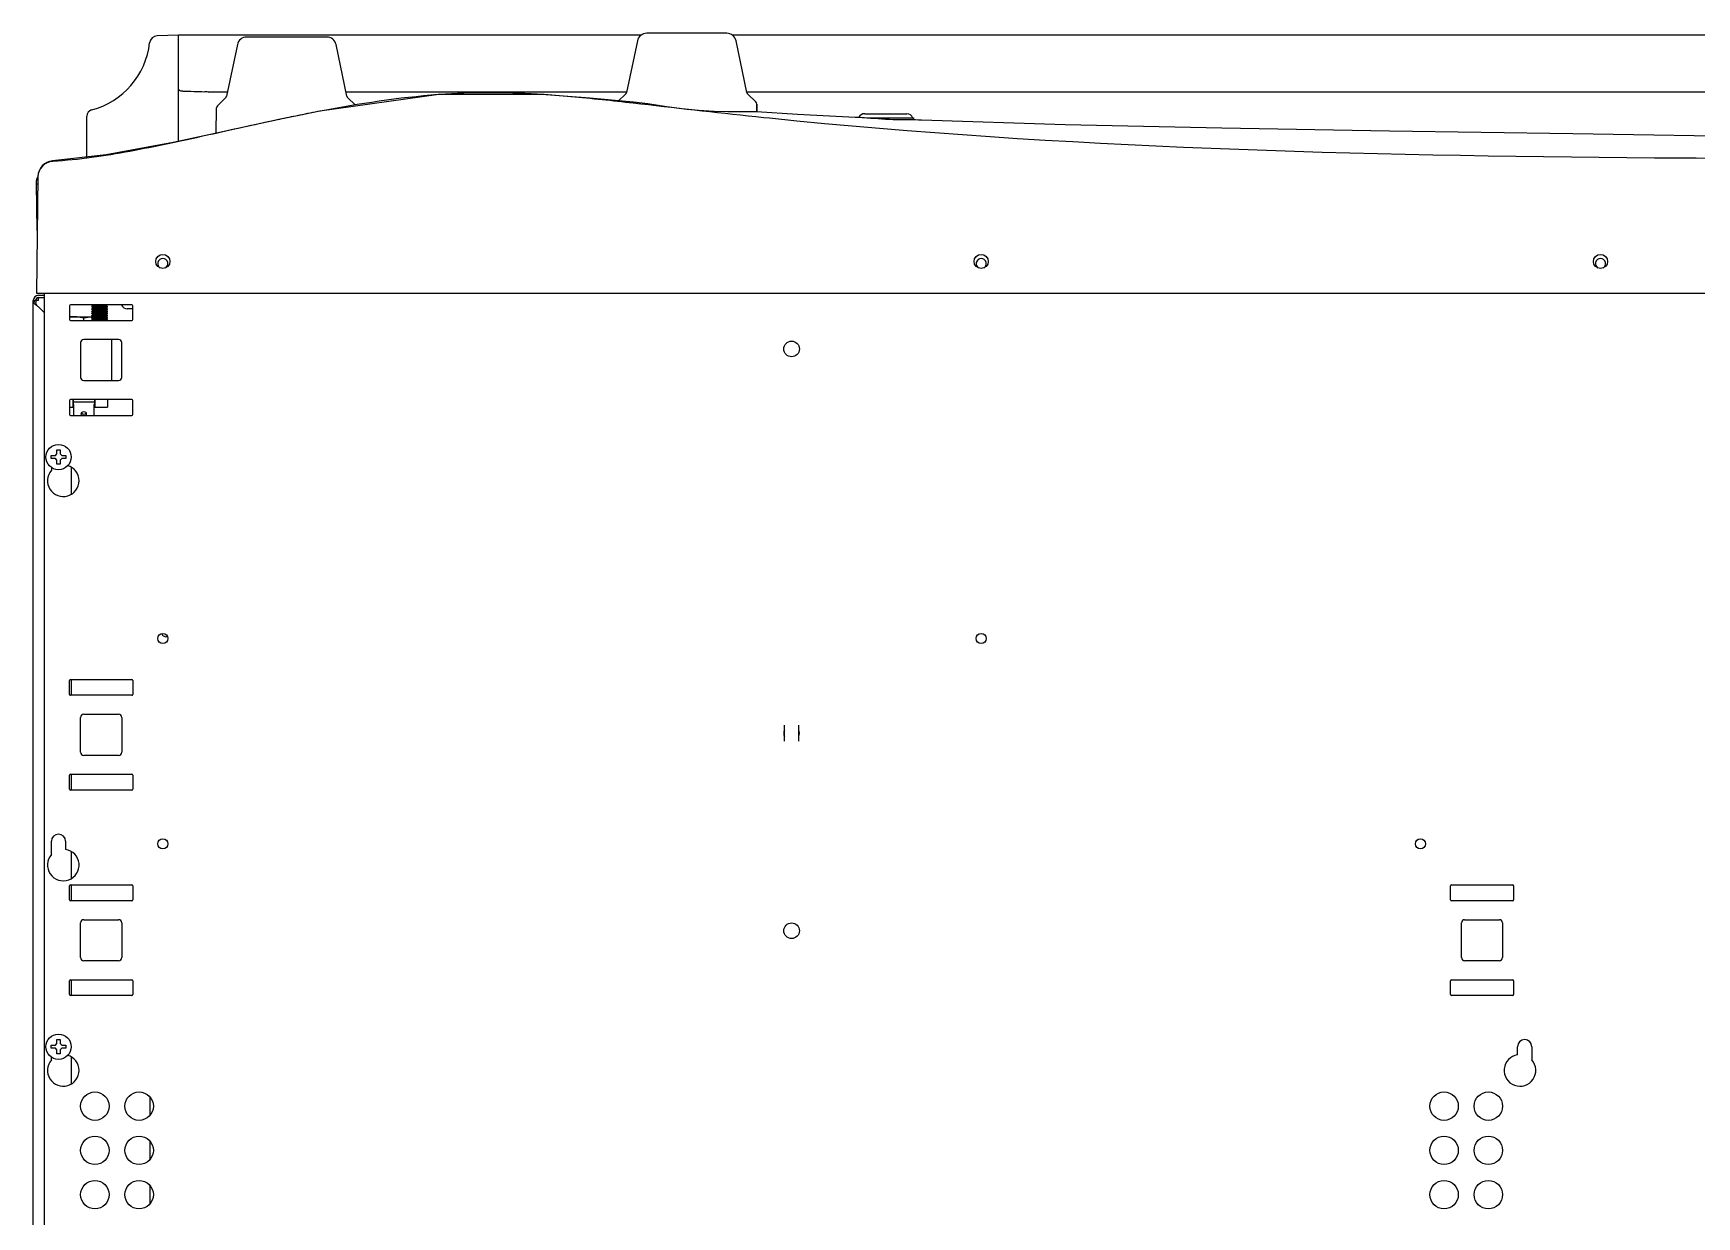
# Model space of a CAD drawing. Header units: millimetres. Extents: x -334 to 5010, y 1650 to 4941.
# Drawn here: x 2607 to 3133, y 4567 to 4941 of the extents above; entities that cross this region are included whole.
import ezdxf

# ---------------------------------------------------------------- set-up
doc = ezdxf.new("R2010")
doc.units = ezdxf.units.MM
doc.header["$LTSCALE"] = 438.9
doc.layers.get('0').update_dxf_attribs({"linetype": 'CONTINUOUS'})
for name, color, linetype in [('ASSI', 7, 'CONTINUOUS'), ('CURVE', 7, 'CONTINUOUS'), ('GEOM', 7, 'CONTINUOUS')]:
    doc.layers.add(name, color=color, linetype=linetype)

msp = doc.modelspace()

# ---------------------------------------------------------------- linework, layer by layer
at = {"linetype": 'Continuous'}
for p, q in [((2652.8, 4940.52), (2646.03, 4940.29)), ((2652.8, 4906.85), (2652.8, 4940.52)), ((2735.31, 4921.73), (2734.97, 4921.7)), ((2767.3, 4921.8), (2766.28, 4921.86)), ((2796.72, 4919.31), (2796.71, 4919.31)), ((2623.8, 4901.6), (2623.8, 4914.92)), ((2684.05, 4913.72), (2683.66, 4913.63)), ((2690.35, 4915.03), (2689.91, 4914.94)), ((2697.71, 4916.48), (2696.87, 4916.32)), ((2837.96, 4914.4), (2835.52, 4914.65)), ((2835.72, 4916.25), (2835.68, 4916.26)), ((2839.75, 4914.21), (2837.96, 4914.4)), ((2869.95, 4915.67), (2883.25, 4915.67)), ((2885.6, 4914.29), (2885.49, 4914.29)), ((2662.41, 4908.95), (2661.46, 4908.74)), ((2625.35, 4855.22), (2625.65, 4854.92)), ((2625.65, 4854.92), (2625.35, 4854.62)), ((2625.35, 4854.52), (2625.35, 4854.62)), ((2625.35, 4854.62), (2630.25, 4854.62)), ((2625.35, 4854.52), (2625.65, 4854.22)), ((2625.35, 4854.52), (2630.25, 4854.52)), ((2625.65, 4854.22), (2625.35, 4853.92)), ((2625.35, 4853.82), (2625.35, 4853.92)), ((2625.35, 4853.92), (2630.25, 4853.92)), ((2625.35, 4853.82), (2625.65, 4853.52)), ((2625.35, 4853.82), (2630.25, 4853.82)), ((2625.65, 4854.92), (2629.95, 4854.92)), ((2625.65, 4854.22), (2629.95, 4854.22)), ((2630.25, 4855.22), (2629.95, 4854.92)), ((2629.95, 4854.92), (2630.25, 4854.62)), ((2630.25, 4854.52), (2629.95, 4854.22)), ((2629.95, 4854.22), (2630.25, 4853.92)), ((2630.25, 4853.82), (2629.95, 4853.52)), ((2630.25, 4854.52), (2630.25, 4854.62)), ((2630.25, 4853.82), (2630.25, 4853.92)), ((2638.3, 4853.92), (2636.57, 4853.92)), ((2618.3, 4851.42), (2629.95, 4851.42)), ((2622.8, 4850.22), (2622.8, 4850.92)), ((2625.65, 4853.52), (2625.35, 4853.22)), ((2625.35, 4853.12), (2625.35, 4853.22)), ((2625.35, 4853.22), (2630.25, 4853.22)), ((2625.35, 4853.12), (2625.65, 4852.82)), ((2625.35, 4853.12), (2630.25, 4853.12)), ((2625.65, 4852.82), (2625.35, 4852.52)), ((2625.35, 4852.42), (2625.35, 4852.52)), ((2625.35, 4852.52), (2630.25, 4852.52)), ((2625.35, 4852.42), (2625.65, 4852.12)), ((2625.35, 4852.42), (2630.25, 4852.42)), ((2625.65, 4852.12), (2625.35, 4851.82)), ((2625.35, 4851.72), (2625.35, 4851.82)), ((2625.35, 4851.82), (2630.25, 4851.82)), ((2625.35, 4851.72), (2625.65, 4851.42)), ((2625.35, 4851.72), (2630.25, 4851.72)), ((2625.65, 4851.42), (2625.35, 4851.12)), ((2625.35, 4851.02), (2625.35, 4851.12)), ((2625.35, 4851.12), (2630.25, 4851.12)), ((2625.35, 4851.02), (2625.65, 4850.72)), ((2625.35, 4851.02), (2630.25, 4851.02)), ((2625.65, 4850.72), (2625.35, 4850.42)), ((2625.35, 4850.32), (2625.35, 4850.42)), ((2625.35, 4850.42), (2630.25, 4850.42)), ((2625.65, 4853.52), (2629.95, 4853.52)), ((2625.65, 4852.82), (2629.95, 4852.82)), ((2625.65, 4852.12), (2629.95, 4852.12)), ((2625.65, 4850.72), (2629.95, 4850.72)), ((2629.95, 4853.52), (2630.25, 4853.22)), ((2630.25, 4853.12), (2629.95, 4852.82)), ((2629.95, 4852.82), (2630.25, 4852.52)), ((2630.25, 4852.42), (2629.95, 4852.12)), ((2629.95, 4852.12), (2630.25, 4851.82)), ((2630.25, 4851.72), (2629.95, 4851.42)), ((2629.95, 4851.42), (2630.25, 4851.12)), ((2630.25, 4851.02), (2629.95, 4850.72)), ((2629.95, 4850.72), (2630.25, 4850.42)), ((2630.25, 4853.12), (2630.25, 4853.22)), ((2630.25, 4852.42), (2630.25, 4852.52)), ((2630.25, 4851.72), (2630.25, 4851.82)), ((2630.25, 4851.02), (2630.25, 4851.12)), ((2630.25, 4850.32), (2630.25, 4850.42)), ((2618.3, 4822.82), (2619.3, 4822.82)), ((2619.3, 4825.22), (2619.3, 4822.82)), ((2619.4, 4824.32), (2619.3, 4824.32)), ((2619.4, 4825.22), (2619.4, 4824.23)), ((2619.4, 4824.52), (2626.2, 4824.52)), ((2619.4, 4823.66), (2619.4, 4823.23)), ((2619.4, 4823.52), (2619.6, 4823.52)), ((2626, 4823.52), (2626.2, 4823.52)), ((2626.2, 4825.22), (2626.2, 4824.23)), ((2626.3, 4824.32), (2626.2, 4824.32)), ((2626.2, 4823.66), (2626.2, 4823.23)), ((2626.3, 4825.22), (2626.3, 4822.82)), ((2626.3, 4822.82), (2630.3, 4822.82)), ((2630.3, 4825.22), (2630.3, 4822.82)), ((2612.5, 4806.52), (2612.5, 4807.52)), ((2612.5, 4807.52), (2613.8, 4807.52)), ((2613.8, 4806.52), (2612.5, 4806.52)), ((2613.8, 4807.52), (2614.3, 4808.02)), ((2614.3, 4806.02), (2613.8, 4806.52)), ((2614.3, 4808.02), (2614.3, 4809.32)), ((2614.3, 4809.32), (2615.3, 4809.32)), ((2615.3, 4809.32), (2615.3, 4808.02)), ((2615.3, 4808.02), (2615.8, 4807.52)), ((2615.8, 4806.52), (2615.3, 4806.02)), ((2615.8, 4807.52), (2617.1, 4807.52)), ((2617.1, 4806.52), (2615.8, 4806.52)), ((2617.1, 4807.52), (2617.1, 4806.52)), ((2614.3, 4804.72), (2614.3, 4806.02)), ((2615.3, 4804.72), (2614.3, 4804.72)), ((2615.3, 4806.02), (2615.3, 4804.72)), ((2614.3, 4621.42), (2614.3, 4622.72)), ((2614.3, 4622.72), (2615.3, 4622.72)), ((2615.3, 4622.72), (2615.3, 4621.42)), ((2612.5, 4619.92), (2612.5, 4620.92)), ((2612.5, 4620.92), (2613.8, 4620.92)), ((2613.8, 4619.92), (2612.5, 4619.92)), ((2613.8, 4620.92), (2614.3, 4621.42)), ((2614.3, 4619.42), (2613.8, 4619.92)), ((2614.3, 4618.12), (2614.3, 4619.42)), ((2615.3, 4618.12), (2614.3, 4618.12)), ((2615.3, 4621.42), (2615.8, 4620.92)), ((2615.8, 4619.92), (2615.3, 4619.42)), ((2615.3, 4619.42), (2615.3, 4618.12)), ((2615.8, 4620.92), (2617.1, 4620.92)), ((2617.1, 4619.92), (2615.8, 4619.92)), ((2617.1, 4620.92), (2617.1, 4619.92))]:
    msp.add_line(p, q, dxfattribs=at)
for points in [[(2835.69, 4916.26), (2833.28, 4916.31), (2830.31, 4916.28), (2826.63, 4916.27), (2822.29, 4916.39), (2817.37, 4916.71), (2812.03, 4917.26), (2806.55, 4918), (2801.34, 4918.75), (2796.71, 4919.31)], [(2689.91, 4914.94), (2688.71, 4914.69), (2685.62, 4914.04), (2684.04, 4913.72)]]:
    msp.add_lwpolyline(points, dxfattribs=at)
for centre in [(2626.3, 4601.62), (2640.3, 4601.62), (3053.3, 4601.62), (3067.3, 4601.62), (2626.3, 4587.62), (2640.3, 4587.62), (3053.3, 4587.62), (3067.3, 4587.62), (2626.3, 4573.62), (2640.3, 4573.62), (3053.3, 4573.62), (3067.3, 4573.62)]:
    msp.add_circle(centre, 4.5, dxfattribs=at)
for centre, radius, start, end in [((2618.8, 4940.99), 25, 285.0462, 353.3071), ((2646.12, 4937.79), 2.5, 92, 173.3071), ((2741.72, 4534.66), 387.98, 84.7944, 86.2189), ((2625.8, 4914.92), 2, 105.0261, 180), ((2864.52, 4064.07), 868.61, 101.59887, 101.99213), ((2809.55, 4330.85), 596.22, 100.8934, 101.53288), ((2869.95, 4913.67), 2, 90, 157.1547), ((2883.25, 4913.67), 2, 17.8767, 90), ((2884.44, 4980.26), 65.98, 270.6155, 270.9139), ((2636.57, 4855.92), 2, 201.1073, 270)]:
    msp.add_arc(centre, radius, start, end, dxfattribs=at)
for points in [[(2766.28, 4921.86), (2755.97, 4922.5), (2745.61, 4922.51), (2735.31, 4921.73)], [(2734.97, 4921.7), (2722.46, 4920.74), (2710.03, 4918.83), (2697.71, 4916.48)], [(2796.67, 4918.98), (2790.09, 4919.72), (2783.51, 4920.45), (2776.92, 4921.04)], [(2835.52, 4914.65), (2822.56, 4916), (2809.62, 4917.51), (2796.67, 4918.98)], [(2683.66, 4913.63), (2676.56, 4912.12), (2669.49, 4910.53), (2662.41, 4908.95)], [(2625.61, 4851.4), (2624.66, 4851.34), (2623.72, 4851.16), (2622.8, 4850.92)]]:
    msp.add_open_spline(points, degree=3, dxfattribs=at)
for points, knots in [([(3400.37, 4900.49), (3353.62, 4900.9), (3260.11, 4901.31), (3073.2, 4901.24), (2932.73, 4904.7), (2839.75, 4914.21)], [0, 0, 0, 0, 0.250045, 0.500093, 1, 1, 1, 1]), ([(2885.15, 4914.28), (2884.22, 4914.27), (2882.01, 4914.28), (2877.16, 4914.3), (2873.24, 4914.28), (2870.61, 4914.28)], [0, 0, 0, 0, 0.191128, 0.456122, 1, 1, 1, 1]), ([(2661.46, 4908.74), (2653.46, 4906.97), (2637.45, 4903.5), (2621.19, 4901.03), (2613.01, 4900.59)], [0, 0, 0, 0, 0.500152, 1, 1, 1, 1]), ([(2622.8, 4850.92), (2622.07, 4851.12), (2620.58, 4851.42), (2619.05, 4851.44), (2618.3, 4851.37)], [0, 0, 0, 0, 0.501174, 1, 1, 1, 1])]:
    msp.add_open_spline(points, degree=3, knots=knots, dxfattribs=at)
at = {"layer": 'ASSI', "linetype": 'Continuous'}
for p, q in [((2652.8, 4931.52), (2652.8, 4940.52)), ((2799.15, 4940.52), (2652.8, 4940.52)), ((3360.8, 4940.52), (2828.06, 4940.52)), ((2668.22, 4922.52), (2662.33, 4922.52)), ((2794.56, 4922.52), (2705.79, 4922.52)), ((3351.27, 4922.52), (2832.64, 4922.52)), ((2664.67, 4909.46), (2664.81, 4917.51)), ((2835.84, 4916.25), (2835.8, 4918.71)), ((2625.35, 4854.52), (2625.35, 4854.62)), ((2625.35, 4853.82), (2625.35, 4853.92)), ((2630.25, 4854.52), (2630.25, 4854.62)), ((2630.25, 4853.82), (2630.25, 4853.92)), ((2625.35, 4853.12), (2625.35, 4853.22)), ((2625.35, 4852.42), (2625.35, 4852.52)), ((2625.35, 4851.72), (2625.35, 4851.82)), ((2625.35, 4851.02), (2625.35, 4851.12)), ((2625.35, 4850.32), (2625.35, 4850.42)), ((2630.25, 4853.12), (2630.25, 4853.22)), ((2630.25, 4852.42), (2630.25, 4852.52)), ((2630.25, 4851.72), (2630.25, 4851.82)), ((2630.25, 4851.02), (2630.25, 4851.12)), ((2630.25, 4850.32), (2630.25, 4850.42)), ((2619.4, 4824.23), (2619.4, 4823.66)), ((2619.4, 4823.66), (2619.6, 4823.66)), ((2619.4, 4823.23), (2619.4, 4822.66)), ((2619.4, 4822.66), (2619.6, 4822.66)), ((2619.6, 4820.22), (2619.6, 4823.66)), ((2626, 4823.66), (2626, 4820.22)), ((2626.2, 4823.66), (2626, 4823.66)), ((2626.2, 4822.66), (2626, 4822.66)), ((2626.2, 4824.23), (2626.2, 4823.66)), ((2626.2, 4823.23), (2626.2, 4822.66)), ((2612.55, 4616.23), (2612.55, 4617.14))]:
    msp.add_line(p, q, dxfattribs=at)
for centre, radius in [((2647.8, 4868.92), 2.25), ((2906.8, 4868.92), 2.25), ((3102.8, 4868.92), 2.25), ((2846.8, 4841.22), 2.48), ((2614.8, 4807.02), 4), ((2647.8, 4749.62), 1.6), ((2906.8, 4749.62), 1.6), ((2647.8, 4684.62), 1.6), ((3045.8, 4684.62), 1.6), ((2846.8, 4657.12), 2.48), ((2614.8, 4620.42), 4)]:
    msp.add_circle(centre, radius, dxfattribs=at)
for centre, radius, start, end in [((2647.8, 4868.22), 1.6, 300, 240), ((2906.8, 4868.22), 1.6, 300, 240), ((3102.8, 4868.22), 1.6, 300, 240), ((2648.79, 4751.52), 1.35, 195.6126, 290.5459), ((2846.8, 4719.62), 2.48, 156.3251, 205.7143), ((2846.8, 4719.62), 2.48, 336.3251, 25.7143)]:
    msp.add_arc(centre, radius, start, end, dxfattribs=at)
for points in [[(2622, 4820.97), (2621.94, 4820.89), (2621.9, 4820.79), (2621.9, 4820.69)], [(2623.61, 4820.97), (2623.44, 4821.21), (2622.8, 4821.44), (2622.17, 4821.21), (2622, 4820.97)], [(2622, 4820.97), (2622.17, 4820.73), (2622.8, 4820.51), (2623.44, 4820.73), (2623.61, 4820.97)], [(2623.7, 4820.69), (2623.7, 4820.79), (2623.67, 4820.89), (2623.61, 4820.97)]]:
    msp.add_open_spline(points, degree=3, dxfattribs=at)
for points, knots in [([(2621.9, 4820.69), (2621.9, 4820.6), (2621.96, 4820.41), (2622.11, 4820.28), (2622.2, 4820.22)], [0, 0, 0, 0, 0.468587, 1, 1, 1, 1]), ([(2623.41, 4820.22), (2623.49, 4820.28), (2623.64, 4820.41), (2623.7, 4820.6), (2623.7, 4820.69)], [0, 0, 0, 0, 0.531413, 1, 1, 1, 1])]:
    msp.add_open_spline(points, degree=3, knots=knots, dxfattribs=at)
at = {"layer": 'CURVE', "linetype": 'Continuous'}
for p, q in [((2806.85, 4941.12), (2804.6, 4941.12)), ((2809.6, 4941.12), (2807.35, 4941.12)), ((2810.98, 4941.12), (2810.1, 4941.12)), ((2813.73, 4941.12), (2811.48, 4941.12)), ((2816.48, 4941.12), (2814.23, 4941.12)), ((2819.23, 4941.12), (2816.98, 4941.12)), ((2821.51, 4941.12), (2820.95, 4941.12)), ((2825.17, 4941.12), (2822.73, 4941.12))]:
    msp.add_line(p, q, dxfattribs=at)
at = {"layer": 'GEOM', "linetype": 'Continuous'}
for p, q in [((2699.68, 4939.92), (2674.33, 4939.92)), ((2797.99, 4938.74), (2794.53, 4922.37)), ((2826.28, 4941.12), (2800.93, 4941.12)), ((2832.67, 4922.37), (2829.21, 4938.74)), ((2671.39, 4937.54), (2667.93, 4921.17)), ((2706.07, 4921.17), (2702.61, 4937.54)), ((2662.33, 4922.52), (2662.31, 4922.53)), ((2662.31, 4922.53), (2662.33, 4922.52)), ((2665.11, 4918.21), (2667.65, 4920.66)), ((2735.18, 4921.72), (2697.53, 4916.45)), ((2706.36, 4920.66), (2708.67, 4918.43)), ((2767.3, 4921.8), (2735.18, 4921.72)), ((2782.96, 4920.56), (2766.28, 4921.86)), ((2796.72, 4919.31), (2782.96, 4920.56)), ((2792.05, 4919.73), (2794.25, 4921.86)), ((2832.96, 4921.86), (2835.49, 4919.41)), ((2835.8, 4918.71), (2835.84, 4916.25)), ((2684.05, 4913.72), (2661.46, 4908.74)), ((2697.53, 4916.45), (2689.88, 4914.94)), ((2933.32, 4912.19), (2887.94, 4913.63)), ((2608.29, 4895.8), (2607.8, 4858.92)), ((2607.8, 4893.52), (2607.82, 4894.56)), ((2608.06, 4878.7), (2607.8, 4893.52)), ((2607.8, 4893.52), (2608.25, 4893.52)), ((2606.8, 4239.52), (2606.8, 4856.52)), ((2606.8, 4856.52), (2607.5, 4856.52)), ((2608.5, 4856.52), (2607.64, 4856.52)), ((2607.8, 4858.92), (3405.8, 4858.92)), ((2608.5, 4858.22), (2610.3, 4858.22)), ((2608.5, 4857.52), (2610.3, 4857.52)), ((2608.5, 4856.52), (2608.5, 4857.42)), ((2610.3, 4852.72), (2608.5, 4854.52)), ((2610.3, 4858.92), (2610.3, 4246.73)), ((2618.3, 4854.92), (2618.3, 4850.52)), ((2638, 4855.22), (2618.6, 4855.22)), ((2638.3, 4853.92), (2636.57, 4853.92)), ((2638.3, 4850.52), (2638.3, 4854.92)), ((2618.6, 4850.22), (2638, 4850.22)), ((2633.8, 4844.22), (2622.8, 4844.22)), ((2631.55, 4844.22), (2631.55, 4831.22)), ((2621.8, 4843.22), (2621.8, 4832.22)), ((2634.8, 4832.22), (2634.8, 4843.22)), ((2622.8, 4831.22), (2633.8, 4831.22)), ((2618.3, 4824.92), (2618.3, 4820.52)), ((2638, 4825.22), (2618.6, 4825.22)), ((2638.3, 4820.52), (2638.3, 4824.92)), ((2618.6, 4820.22), (2638, 4820.22)), ((2612.55, 4803.74), (2612.55, 4802.83)), ((2618.8, 4803.85), (2618.8, 4795.3)), ((2618.3, 4731.92), (2618.3, 4736.32)), ((2618.6, 4736.62), (2638, 4736.62)), ((2618.8, 4736.62), (2618.8, 4731.62)), ((2638.3, 4736.32), (2638.3, 4731.92)), ((2638, 4731.62), (2618.6, 4731.62)), ((2621.8, 4713.62), (2621.8, 4724.62)), ((2622.8, 4725.62), (2633.8, 4725.62)), ((2634.8, 4724.62), (2634.8, 4713.62)), ((2844.55, 4717.1), (2844.55, 4722.15)), ((2849.05, 4717.1), (2849.05, 4722.15)), ((2633.8, 4712.62), (2622.8, 4712.62)), ((2618.6, 4706.62), (2638, 4706.62)), ((2618.8, 4706.62), (2618.8, 4701.62)), ((2618.3, 4701.92), (2618.3, 4706.32)), ((2638, 4701.62), (2618.6, 4701.62)), ((2638.3, 4706.32), (2638.3, 4701.92)), ((2612.55, 4681.23), (2612.55, 4685.42)), ((2617.05, 4685.42), (2617.05, 4682.87)), ((2618.8, 4682.25), (2618.8, 4673.7)), ((2618.3, 4666.92), (2618.3, 4671.32)), ((2618.6, 4671.62), (2638, 4671.62)), ((2618.8, 4671.62), (2618.8, 4666.62)), ((2638.3, 4671.32), (2638.3, 4666.92)), ((3055.3, 4666.92), (3055.3, 4671.32)), ((3055.6, 4671.62), (3075, 4671.62)), ((3075.3, 4671.32), (3075.3, 4666.92)), ((2638, 4666.62), (2618.6, 4666.62)), ((3075, 4666.62), (3055.6, 4666.62)), ((2621.8, 4648.62), (2621.8, 4659.62)), ((2622.8, 4660.62), (2633.8, 4660.62)), ((2634.8, 4659.62), (2634.8, 4648.62)), ((3058.8, 4648.62), (3058.8, 4659.62)), ((3059.8, 4660.62), (3070.8, 4660.62)), ((3071.8, 4659.62), (3071.8, 4648.62)), ((2633.8, 4647.62), (2622.8, 4647.62)), ((3070.8, 4647.62), (3059.8, 4647.62)), ((2618.3, 4636.92), (2618.3, 4641.32)), ((2618.6, 4641.62), (2638, 4641.62)), ((2618.8, 4641.62), (2618.8, 4636.62)), ((2638.3, 4641.32), (2638.3, 4636.92)), ((3055.3, 4636.92), (3055.3, 4641.32)), ((3055.6, 4641.62), (3075, 4641.62)), ((3075.3, 4641.32), (3075.3, 4636.92)), ((2638, 4636.62), (2618.6, 4636.62)), ((3075, 4636.62), (3055.6, 4636.62)), ((2618.8, 4617.25), (2618.8, 4608.7)), ((3076.55, 4617.87), (3076.55, 4620.42)), ((3081.05, 4620.42), (3081.05, 4616.23)), ((2643.79, 4598.8), (2643.79, 4604.45)), ((2643.79, 4584.8), (2643.79, 4590.45)), ((2643.79, 4570.8), (2643.79, 4576.45))]:
    msp.add_line(p, q, dxfattribs=at)
for points in [[(2866.88, 4914.52), (2848.61, 4915.47), (2835.73, 4916.25)], [(3300.89, 4904.6), (3229.32, 4906.68), (3158.09, 4908.21), (3094.03, 4909.3), (3036.03, 4910.17), (2982.99, 4911.09), (2933.32, 4912.19)], [(2662.41, 4908.95), (2651.1, 4906.51), (2629.87, 4902.63), (2612.93, 4900.72)]]:
    msp.add_lwpolyline(points, dxfattribs=at)
for centre, radius, start, end in [((2674.33, 4936.92), 3, 90, 168.0636), ((2699.68, 4936.92), 3, 11.9364, 90), ((2800.93, 4938.12), 3, 90, 168.0636), ((2826.28, 4938.12), 3, 11.9364, 90), ((2660.88, 4913.73), 8.91, 87.567, 88.6983), ((2660.87, 4913.5), 9.14, 80.945, 87.5446), ((2793.55, 4922.58), 1, 313.9999, 348.0635), ((2833.65, 4922.58), 1, 191.9365, 226.0001), ((2665.81, 4917.49), 1, 134, 179), ((2666.95, 4921.38), 1, 313.9999, 348.0635), ((2707.05, 4921.38), 1, 191.9365, 226.0001), ((2834.8, 4918.69), 1, 1, 46), ((2863.74, 4848.66), 65.93, 86.5609, 87.2676), ((2613.28, 4895.6), 5, 93.0879, 179.2466), ((2613.28, 4895.73), 5, 94.0494, 179.25), ((2609.82, 4894.52), 2, 140.2026, 179), ((2608.5, 4856.52), 1.7, 90, 180), ((2608.5, 4856.52), 1, 90, 180), ((2618.6, 4854.92), 0.3, 90, 180), ((2638, 4854.92), 0.3, 0, 90), ((2618.6, 4850.52), 0.3, 180, 270), ((2638, 4850.52), 0.3, 270, 360), ((2622.8, 4843.22), 1, 90, 180), ((2633.8, 4843.22), 1, 0, 90), ((2622.8, 4832.22), 1, 180, 270), ((2633.8, 4832.22), 1, 270, 360), ((2618.6, 4824.92), 0.3, 90, 180), ((2638, 4824.92), 0.3, 0, 90), ((2618.6, 4820.52), 0.3, 180, 270), ((2638, 4820.52), 0.3, 270, 360), ((2616.3, 4799.52), 5, 138.5904, 74.1356), ((2618.6, 4736.32), 0.3, 90, 180), ((2638, 4736.32), 0.3, 0, 90), ((2618.6, 4731.92), 0.3, 180, 270), ((2638, 4731.92), 0.3, 270, 360), ((2622.8, 4724.62), 1, 90, 180), ((2633.8, 4724.62), 1, 0, 90), ((2622.8, 4713.62), 1, 180, 270), ((2633.8, 4713.62), 1, 270, 360), ((2618.6, 4706.32), 0.3, 90, 180), ((2638, 4706.32), 0.3, 0, 90), ((2618.6, 4701.92), 0.3, 180, 270), ((2638, 4701.92), 0.3, 270, 360), ((2614.8, 4685.42), 2.25, 0, 180), ((2616.3, 4677.92), 5, 138.5903, 81.3731), ((2618.6, 4671.32), 0.3, 90, 180), ((2638, 4671.32), 0.3, 0, 90), ((3055.6, 4671.32), 0.3, 90, 180), ((3075, 4671.32), 0.3, 0, 90), ((2618.6, 4666.92), 0.3, 180, 270), ((2638, 4666.92), 0.3, 270, 360), ((3055.6, 4666.92), 0.3, 180, 270), ((3075, 4666.92), 0.3, 270, 360), ((2622.8, 4659.62), 1, 90, 180), ((2633.8, 4659.62), 1, 0, 90), ((3059.8, 4659.62), 1, 90, 180), ((3070.8, 4659.62), 1, 0, 90), ((2622.8, 4648.62), 1, 180, 270), ((2633.8, 4648.62), 1, 270, 360), ((3059.8, 4648.62), 1, 180, 270), ((3070.8, 4648.62), 1, 270, 360), ((2618.6, 4641.32), 0.3, 90, 180), ((2638, 4641.32), 0.3, 0, 90), ((3055.6, 4641.32), 0.3, 90, 180), ((3075, 4641.32), 0.3, 0, 90), ((2618.6, 4636.92), 0.3, 180, 270), ((2638, 4636.92), 0.3, 270, 360), ((3055.6, 4636.92), 0.3, 180, 270), ((3075, 4636.92), 0.3, 270, 360), ((3078.8, 4620.42), 2.25, 0, 180), ((2616.3, 4612.92), 5, 138.5904, 74.1356), ((3077.3, 4612.92), 5, 98.6269, 41.4096)]:
    msp.add_arc(centre, radius, start, end, dxfattribs=at)
msp.add_ellipse((2671.3, 4931.52), major_axis=(64.04, 0), ratio=0.140541, start_param=-1.842866, end_param=-1.731024, dxfattribs=at)
for points, knots in [([(2652.8, 4923.41), (2652.8, 4923.34), (2652.88, 4923.15), (2653.19, 4922.99), (2653.6, 4922.89), (2653.92, 4922.86), (2654.09, 4922.86)], [0, 0, 0, 0, 0.158193, 0.365556, 0.652009, 1, 1, 1, 1]), ([(2887.94, 4913.63), (2885.34, 4913.73), (2879.55, 4913.64), (2873.77, 4914.05), (2870.6, 4914.28)], [0, 0, 0, 0, 0.449891, 1, 1, 1, 1]), ([(2607.03, 4855.86), (2607.03, 4855.91), (2607.06, 4856.03), (2607.14, 4856.11), (2607.19, 4856.15)], [0, 0, 0, 0, 0.447226, 1, 1, 1, 1]), ([(2607.41, 4855.31), (2607.31, 4855.39), (2607.14, 4855.54), (2607.03, 4855.76), (2607.03, 4855.86)], [0, 0, 0, 0, 0.570847, 1, 1, 1, 1]), ([(2607.19, 4856.15), (2607.21, 4856.17), (2607.24, 4856.19), (2607.28, 4856.22), (2607.3, 4856.23)], [0, 0, 0, 0, 0.47853, 1, 1, 1, 1]), ([(2607.6, 4855.15), (2607.57, 4855.18), (2607.5, 4855.23), (2607.44, 4855.28), (2607.41, 4855.31)], [0, 0, 0, 0, 0.509932, 1, 1, 1, 1]), ([(2608.5, 4854.52), (2608.36, 4854.63), (2608.06, 4854.84), (2607.75, 4855.04), (2607.6, 4855.15)], [0, 0, 0, 0, 0.494067, 1, 1, 1, 1]), ([(2607.64, 4855.86), (2607.64, 4855.93), (2607.67, 4856.09), (2607.77, 4856.23), (2607.84, 4856.29)], [0, 0, 0, 0, 0.458536, 1, 1, 1, 1]), ([(2607.96, 4855.16), (2607.87, 4855.27), (2607.72, 4855.48), (2607.64, 4855.74), (2607.64, 4855.86)], [0, 0, 0, 0, 0.539825, 1, 1, 1, 1])]:
    msp.add_open_spline(points, degree=3, knots=knots, dxfattribs=at)
msp.add_open_spline([(2870.6, 4914.28), (2869.63, 4914.35), (2868.66, 4914.42), (2867.7, 4914.48)], degree=3, dxfattribs=at)

doc.saveas('drawing.dxf')
